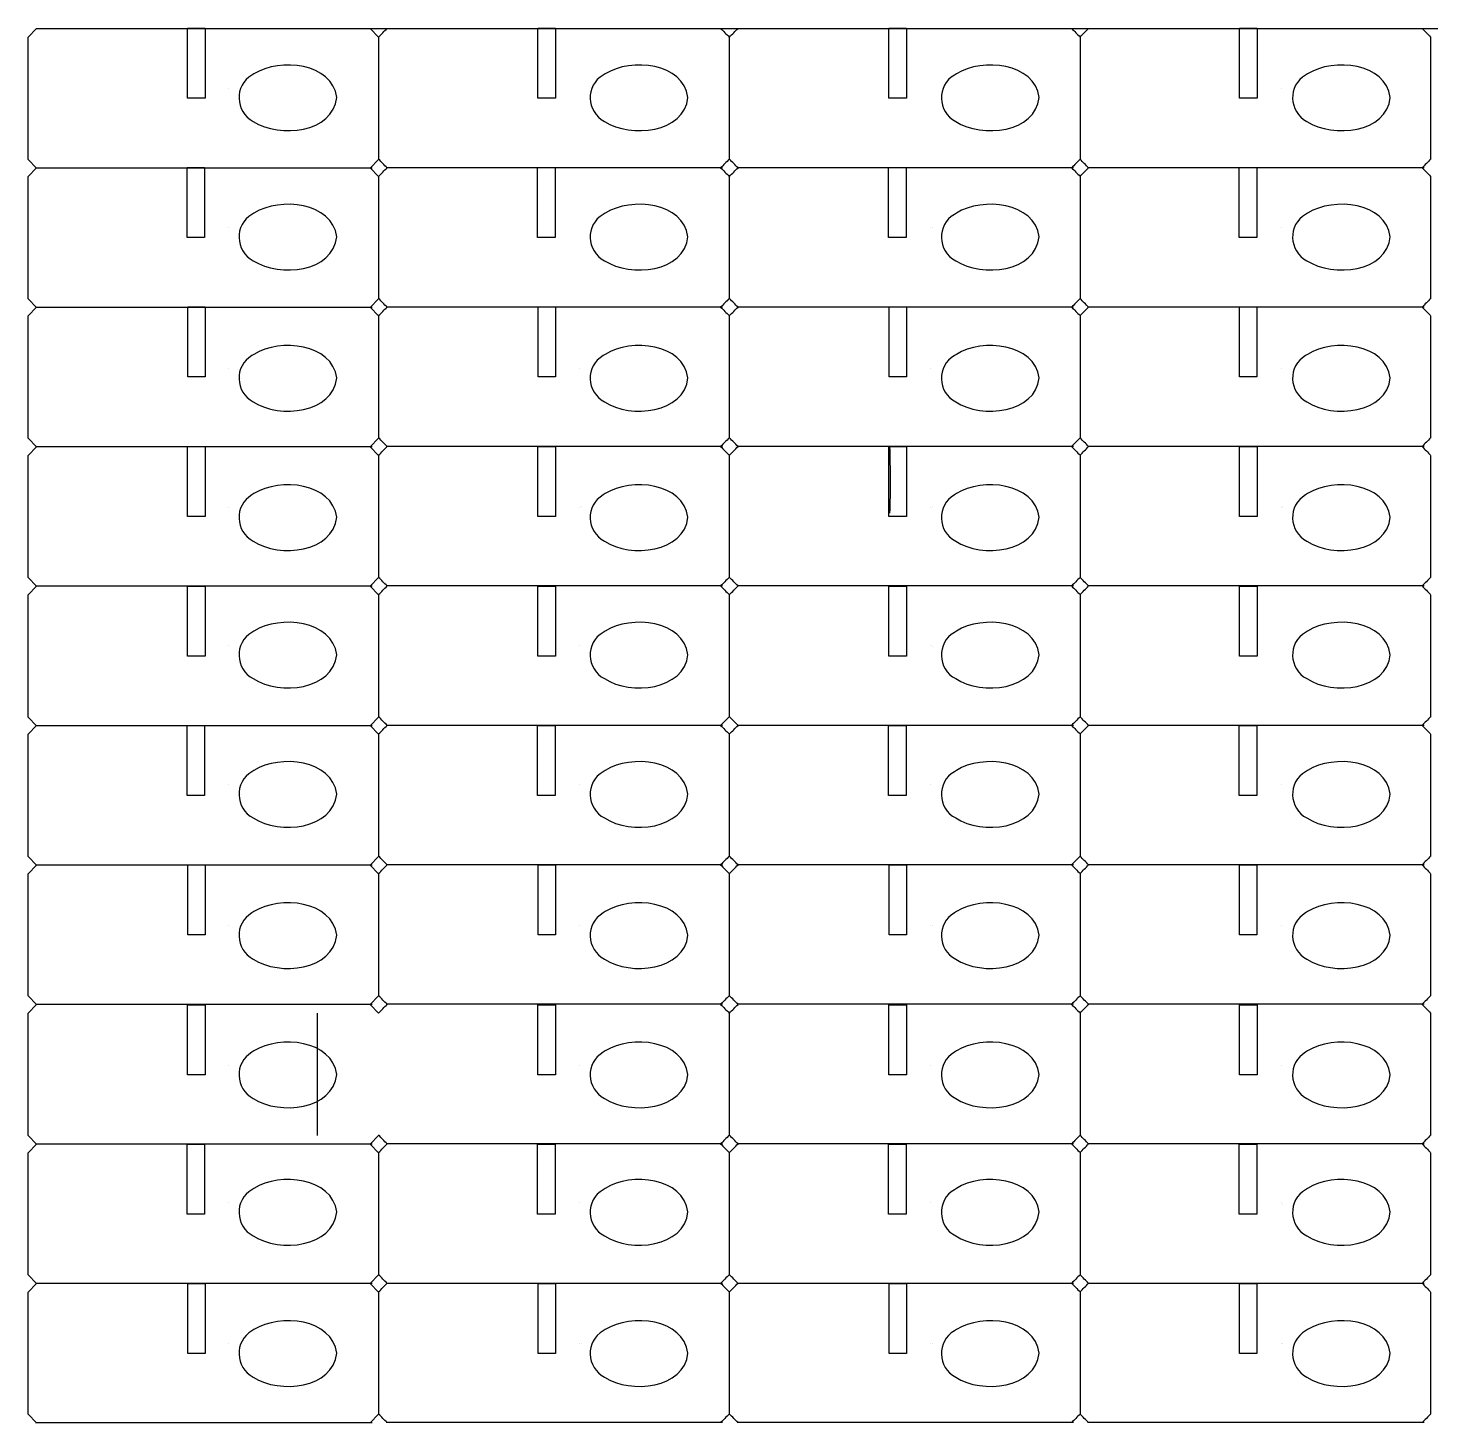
# Model space of a CAD drawing. Extents: x 0 to 600, y 0 to 397.
# Drawn here: x 0.1 to 399.7, y -0.1 to 397.2 of the extents above; entities that cross this region are included whole.
import ezdxf

# ---------------------------------------------------------------- set-up
doc = ezdxf.new("R2010")
doc.units = 0
doc.layers.add('Layer_1', color=7, linetype='CONTINUOUS')

msp = doc.modelspace()

# ---------------------------------------------------------------- linework, layer by layer
at = {"layer": 'Layer_1', "color": 5}
for p, q in [((0.142914, 394.581352), (2.56495, 397.046525)), ((97.5512, 397.046525), (99.973238, 394.581352)), ((2.56495, 357.313448), (0.142914, 359.778621)), ((99.973238, 359.778621), (97.5512, 357.313448)), ((0.142914, 354.893852), (2.56495, 357.359025)), ((97.5512, 357.359025), (99.973238, 354.893852)), ((257.584101, 340.264841), (257.584101, 340.264841)), ((2.56495, 317.625948), (0.142914, 320.091121)), ((99.973238, 320.091121), (97.5512, 317.625948)), ((0.142914, 315.206352), (2.56495, 317.671525)), ((97.5512, 317.671525), (99.973238, 315.206352)), ((2.56495, 277.938448), (0.142914, 280.403621)), ((99.973238, 280.403621), (97.5512, 277.938448)), ((0.142914, 275.465922), (2.56495, 277.931095)), ((97.5512, 277.931095), (99.973238, 275.465922)), ((157.650976, 260.836911), (157.650976, 260.836911)), ((257.584101, 260.836911), (257.584101, 260.836911)), ((357.41139, 260.836911), (357.41139, 260.836911)), ((2.56495, 238.198018), (0.142914, 240.663191)), ((99.973238, 240.663191), (97.5512, 238.198018)), ((0.142914, 235.751964), (2.56495, 238.217137)), ((97.5512, 238.217137), (99.973238, 235.751964)), ((257.584101, 221.122953), (257.584101, 221.122953)), ((2.56495, 198.48406), (0.142914, 200.949233)), ((99.973238, 200.949233), (97.5512, 198.48406)), ((0.142914, 196.038005), (2.56495, 198.503178)), ((97.5512, 198.503178), (99.973238, 196.038005)), ((2.56495, 158.770101), (0.142914, 161.235275)), ((99.973238, 161.235275), (97.5512, 158.770101)), ((0.142914, 156.297589), (2.56495, 158.762762)), ((97.5512, 158.762762), (99.973238, 156.297589)), ((257.584101, 141.668578), (257.584101, 141.668578)), ((2.56495, 119.029685), (0.142914, 121.494858)), ((99.973238, 121.494858), (97.5512, 119.029685)), ((0.142914, 116.557159), (2.56495, 119.022332)), ((97.5512, 119.022332), (99.973238, 116.557159)), ((2.56495, 79.289255), (0.142914, 81.754428)), ((99.973238, 81.754428), (97.5512, 79.289255)), ((0.142914, 76.816742), (2.56495, 79.281915)), ((97.5512, 79.281915), (99.973238, 76.816742)), ((357.41139, 62.187731), (357.41139, 62.187731)), ((2.56495, 39.548838), (0.142914, 42.014011)), ((2.56495, 39.548838), (0.142914, 42.014011)), ((99.973238, 42.014011), (97.5512, 39.548838)), ((99.973238, 42.014011), (97.5512, 39.548838)), ((0.142914, 37.129242), (2.56495, 39.594415)), ((0.142914, 37.129242), (2.56495, 39.594415)), ((97.5512, 39.594415), (99.973238, 37.129242)), ((97.5512, 39.594415), (99.973238, 37.129242)), ((157.650976, 22.500226), (157.650976, 22.500226)), ((257.584101, 22.500226), (257.584101, 22.500226)), ((357.41139, 22.500226), (357.41139, 22.500226)), ((2.56495, -0.138662), (0.142914, 2.326514)), ((2.56495, -0.138662), (0.142914, 2.326514)), ((99.973238, 2.326514), (97.5512, -0.138662)), ((99.973238, 2.326514), (97.5512, -0.138662))]:
    msp.add_line(p, q, dxfattribs=at)
at = {"layer": 'Layer_1', "color": 2}
for p, q in [((45.564883, 397.219118), (50.539725, 397.219118)), ((45.564883, 377.283027), (45.564883, 397.219118)), ((50.539725, 397.219118), (50.539725, 377.283027)), ((145.339239, 397.219118), (150.314082, 397.219118)), ((145.339239, 377.283027), (145.339239, 397.219118)), ((150.314082, 397.219118), (150.314082, 377.283027)), ((245.29882, 397.219118), (250.273663, 397.219118)), ((245.29882, 377.283027), (245.29882, 397.219118)), ((250.273663, 397.219118), (250.273663, 377.283027)), ((345.179015, 397.219118), (350.153858, 397.219118)), ((345.179015, 377.283027), (345.179015, 397.219118)), ((350.153858, 397.219118), (350.153858, 377.283027)), ((50.539725, 377.283027), (45.564883, 377.283027)), ((150.314082, 377.283027), (145.339239, 377.283027)), ((250.273663, 377.283027), (245.29882, 377.283027)), ((350.153858, 377.283027), (345.179015, 377.283027)), ((45.459047, 357.531655), (50.433889, 357.531655)), ((45.459047, 337.595564), (45.459047, 357.531655)), ((50.433889, 357.531655), (50.433889, 337.595564)), ((145.233448, 357.531655), (150.208291, 357.531655)), ((145.233448, 337.595564), (145.233448, 357.531655)), ((150.208291, 357.531655), (150.208291, 337.595564)), ((245.193029, 357.531655), (250.167872, 357.531655)), ((245.193029, 337.595564), (245.193029, 357.531655)), ((250.167872, 357.531655), (250.167872, 337.595564)), ((345.073208, 357.531655), (350.048051, 357.531655)), ((345.073208, 337.595564), (345.073208, 357.531655)), ((350.048051, 357.531655), (350.048051, 337.595564)), ((50.433889, 337.595564), (45.459047, 337.595564)), ((150.208291, 337.595564), (145.233448, 337.595564)), ((250.167872, 337.595564), (245.193029, 337.595564)), ((350.048051, 337.595564), (345.073208, 337.595564)), ((45.617799, 317.791184), (50.592642, 317.791184)), ((45.617799, 297.855092), (45.617799, 317.791184)), ((50.592642, 317.791184), (50.592642, 297.855092)), ((145.392174, 317.791184), (150.367017, 317.791184)), ((145.392174, 297.855092), (145.392174, 317.791184)), ((150.367017, 317.791184), (150.367017, 297.855092)), ((245.351755, 317.791184), (250.326598, 317.791184)), ((245.351755, 297.855092), (245.351755, 317.791184)), ((250.326598, 317.791184), (250.326598, 297.855092)), ((345.126072, 317.791184), (350.100915, 317.791184)), ((345.126072, 297.855092), (345.126072, 317.791184)), ((350.100915, 317.791184), (350.100915, 297.855092)), ((50.592642, 297.855092), (45.617799, 297.855092)), ((150.367017, 297.855092), (145.392174, 297.855092)), ((250.326598, 297.855092), (245.351755, 297.855092)), ((350.100915, 297.855092), (345.126072, 297.855092)), ((45.564883, 277.97144), (50.539725, 277.97144)), ((45.564883, 258.035349), (45.564883, 277.97144)), ((50.539725, 277.97144), (50.539725, 258.035349)), ((145.339239, 277.97144), (150.314082, 277.97144)), ((145.339239, 258.035349), (145.339239, 277.97144)), ((150.314082, 277.97144), (150.314082, 258.035349)), ((245.29882, 277.97144), (250.273663, 277.97144)), ((245.29882, 258.035349), (245.29882, 277.97144)), ((250.273663, 277.97144), (250.273663, 258.035349)), ((345.179015, 277.97144), (350.153858, 277.97144)), ((345.179015, 258.035349), (345.179015, 277.97144)), ((350.153858, 277.97144), (350.153858, 258.035349)), ((50.539725, 258.035349), (45.564883, 258.035349)), ((150.314082, 258.035349), (145.339239, 258.035349)), ((250.273663, 258.035349), (245.29882, 258.035349)), ((350.153858, 258.035349), (345.179015, 258.035349)), ((45.564883, 238.230993), (50.539725, 238.230993)), ((45.564883, 218.294902), (45.564883, 238.230993)), ((50.539725, 238.230993), (50.539725, 218.294902)), ((145.339239, 238.230993), (150.314082, 238.230993)), ((145.339239, 218.294902), (145.339239, 238.230993)), ((150.314082, 238.230993), (150.314082, 218.294902)), ((245.29882, 238.230993), (250.273663, 238.230993)), ((245.29882, 218.294902), (245.29882, 238.230993)), ((250.273663, 238.230993), (250.273663, 218.294902)), ((345.179015, 238.230993), (350.153858, 238.230993)), ((345.179015, 218.294902), (345.179015, 238.230993)), ((350.153858, 238.230993), (350.153858, 218.294902)), ((50.539725, 218.294902), (45.564883, 218.294902)), ((150.314082, 218.294902), (145.339239, 218.294902)), ((250.273663, 218.294902), (245.29882, 218.294902)), ((350.153858, 218.294902), (345.179015, 218.294902)), ((45.459047, 198.543504), (50.433889, 198.543504)), ((45.459047, 178.607412), (45.459047, 198.543504)), ((50.433889, 198.543504), (50.433889, 178.607412)), ((145.233448, 198.543504), (150.208291, 198.543504)), ((145.233448, 178.607412), (145.233448, 198.543504)), ((150.208291, 198.543504), (150.208291, 178.607412)), ((245.193029, 198.543504), (250.167872, 198.543504)), ((245.193029, 178.607412), (245.193029, 198.543504)), ((250.167872, 198.543504), (250.167872, 178.607412)), ((345.073208, 198.543504), (350.048051, 198.543504)), ((345.073208, 178.607412), (345.073208, 198.543504)), ((350.048051, 198.543504), (350.048051, 178.607412)), ((50.433889, 178.607412), (45.459047, 178.607412)), ((150.208291, 178.607412), (145.233448, 178.607412)), ((250.167872, 178.607412), (245.193029, 178.607412)), ((350.048051, 178.607412), (345.073208, 178.607412)), ((45.617799, 158.803034), (50.592642, 158.803034)), ((45.617799, 138.866943), (45.617799, 158.803034)), ((50.592642, 158.803034), (50.592642, 138.866943)), ((145.392174, 158.803034), (150.367017, 158.803034)), ((145.392174, 138.866943), (145.392174, 158.803034)), ((150.367017, 158.803034), (150.367017, 138.866943)), ((245.351755, 158.803034), (250.326598, 158.803034)), ((245.351755, 138.866943), (245.351755, 158.803034)), ((250.326598, 158.803034), (250.326598, 138.866943)), ((345.126072, 158.803034), (350.100915, 158.803034)), ((345.126072, 138.866943), (345.126072, 158.803034)), ((350.100915, 158.803034), (350.100915, 138.866943)), ((50.592642, 138.866943), (45.617799, 138.866943)), ((150.367017, 138.866943), (145.392174, 138.866943)), ((250.326598, 138.866943), (245.351755, 138.866943)), ((350.100915, 138.866943), (345.126072, 138.866943)), ((45.564883, 118.98329), (50.539725, 118.98329)), ((45.564883, 99.047199), (45.564883, 118.98329)), ((50.539725, 118.98329), (50.539725, 99.047199)), ((145.339239, 118.98329), (150.314082, 118.98329)), ((145.339239, 99.047199), (145.339239, 118.98329)), ((150.314082, 118.98329), (150.314082, 99.047199)), ((245.29882, 118.98329), (250.273663, 118.98329)), ((245.29882, 99.047199), (245.29882, 118.98329)), ((250.273663, 118.98329), (250.273663, 99.047199)), ((345.179015, 118.98329), (350.153858, 118.98329)), ((345.179015, 99.047199), (345.179015, 118.98329)), ((350.153858, 118.98329), (350.153858, 99.047199)), ((50.539725, 99.047199), (45.564883, 99.047199)), ((150.314082, 99.047199), (145.339239, 99.047199)), ((250.273663, 99.047199), (245.29882, 99.047199)), ((350.153858, 99.047199), (345.179015, 99.047199)), ((45.459047, 79.29579), (50.433889, 79.29579)), ((45.459047, 59.359699), (45.459047, 79.29579)), ((50.433889, 79.29579), (50.433889, 59.359699)), ((145.233448, 79.29579), (150.208291, 79.29579)), ((145.233448, 59.359699), (145.233448, 79.29579)), ((150.208291, 79.29579), (150.208291, 59.359699)), ((245.193029, 79.29579), (250.167872, 79.29579)), ((245.193029, 59.359699), (245.193029, 79.29579)), ((250.167872, 79.29579), (250.167872, 59.359699)), ((345.073208, 79.29579), (350.048051, 79.29579)), ((345.073208, 59.359699), (345.073208, 79.29579)), ((350.048051, 79.29579), (350.048051, 59.359699)), ((50.433889, 59.359699), (45.459047, 59.359699)), ((150.208291, 59.359699), (145.233448, 59.359699)), ((250.167872, 59.359699), (245.193029, 59.359699)), ((350.048051, 59.359699), (345.073208, 59.359699)), ((45.617799, 39.555371), (50.592642, 39.555371)), ((45.617799, 19.619279), (45.617799, 39.555371)), ((50.592642, 39.555371), (50.592642, 19.619279)), ((145.392174, 39.555371), (150.367017, 39.555371)), ((145.392174, 19.619279), (145.392174, 39.555371)), ((150.367017, 39.555371), (150.367017, 19.619279)), ((245.351755, 39.555371), (250.326598, 39.555371)), ((245.351755, 19.619279), (245.351755, 39.555371)), ((250.326598, 39.555371), (250.326598, 19.619279)), ((345.126072, 39.555371), (350.100915, 39.555371)), ((345.126072, 19.619279), (345.126072, 39.555371)), ((350.100915, 39.555371), (350.100915, 19.619279)), ((50.592642, 19.619279), (45.617799, 19.619279)), ((150.367017, 19.619279), (145.392174, 19.619279)), ((250.326598, 19.619279), (245.351755, 19.619279)), ((350.100915, 19.619279), (345.126072, 19.619279))]:
    msp.add_line(p, q, dxfattribs=at)
at = {"layer": 'Layer_1', "color": 4}
for p, q in [((64.473175, 384.176475), (63.912184, 383.801639)), ((164.485675, 384.176475), (163.924684, 383.801639)), ((264.498175, 384.176475), (263.937184, 383.801639)), ((364.510664, 384.176475), (363.949694, 383.801639)), ((57.195916, 380.096486), (57.195916, 380.096486)), ((357.233405, 380.096486), (357.233405, 380.096486)), ((64.473175, 344.488975), (63.912184, 344.114139)), ((164.485675, 344.488975), (163.924684, 344.114139)), ((264.498175, 344.488975), (263.937184, 344.114139)), ((364.510664, 344.488975), (363.949694, 344.114139)), ((57.195916, 340.408986), (57.195916, 340.408986)), ((257.220916, 340.408986), (257.220916, 340.408986)), ((357.233405, 340.408986), (357.233405, 340.408986)), ((64.473175, 304.272309), (63.912184, 303.897474)), ((164.485675, 304.272309), (163.924684, 303.897474)), ((264.498175, 304.272309), (263.937184, 303.897474)), ((364.510664, 304.272309), (363.949694, 303.897474)), ((57.195916, 300.19232), (57.195916, 300.19232)), ((157.208416, 300.19232), (157.208416, 300.19232)), ((257.220916, 300.19232), (257.220916, 300.19232)), ((357.233405, 300.19232), (357.233405, 300.19232)), ((64.473175, 264.584827), (63.912184, 264.209991)), ((164.485675, 264.584827), (163.924684, 264.209991)), ((264.498175, 264.584827), (263.937184, 264.209991)), ((364.510664, 264.584827), (363.949694, 264.209991)), ((57.195916, 260.504838), (57.195916, 260.504838)), ((157.208416, 260.504838), (157.208416, 260.504838)), ((257.220916, 260.504838), (257.220916, 260.504838)), ((357.233405, 260.504838), (357.233405, 260.504838)), ((64.473175, 225.426493), (63.912184, 225.051658)), ((164.485675, 225.426493), (163.924684, 225.051658)), ((264.498175, 225.426493), (263.937184, 225.051658)), ((364.510664, 225.426493), (363.949694, 225.051658)), ((57.195916, 221.346504), (57.195916, 221.346504)), ((157.208416, 221.346504), (157.208416, 221.346504)), ((257.220916, 221.346504), (257.220916, 221.346504)), ((64.473175, 185.738993), (63.912184, 185.364158)), ((164.485675, 185.738993), (163.924684, 185.364158)), ((264.498175, 185.738993), (263.937184, 185.364158)), ((364.510664, 185.738993), (363.949694, 185.364158)), ((57.195916, 181.659004), (57.195916, 181.659004)), ((157.208416, 181.659004), (157.208416, 181.659004)), ((257.220916, 181.659004), (257.220916, 181.659004)), ((357.233405, 181.659004), (357.233405, 181.659004)), ((64.473175, 145.522327), (63.912184, 145.147491)), ((164.485675, 145.522327), (163.924684, 145.147491)), ((264.498175, 145.522327), (263.937184, 145.147491)), ((364.510664, 145.522327), (363.949694, 145.147491)), ((57.195916, 141.442338), (57.195916, 141.442338)), ((157.208416, 141.442338), (157.208416, 141.442338)), ((257.220916, 141.442338), (257.220916, 141.442338)), ((357.233405, 141.442338), (357.233405, 141.442338)), ((64.473175, 105.834827), (63.912184, 105.459991)), ((164.485675, 105.834827), (163.924684, 105.459991)), ((264.498175, 105.834827), (263.937184, 105.459991)), ((364.510664, 105.834827), (363.949694, 105.459991)), ((57.195916, 101.754838), (57.195916, 101.754838)), ((157.208416, 101.754838), (157.208416, 101.754838)), ((257.220916, 101.754838), (257.220916, 101.754838)), ((357.233405, 101.754838), (357.233405, 101.754838)), ((64.473175, 66.676493), (63.912184, 66.301658)), ((164.485675, 66.676493), (163.924684, 66.301658)), ((264.498175, 66.676493), (263.937184, 66.301658)), ((364.510664, 66.676493), (363.949694, 66.301658)), ((57.195916, 62.596504), (57.195916, 62.596504)), ((157.208416, 62.596504), (157.208416, 62.596504)), ((257.220916, 62.596504), (257.220916, 62.596504)), ((357.233405, 62.596504), (357.233405, 62.596504)), ((64.473175, 26.459821), (63.912184, 26.084986)), ((164.485675, 26.459821), (163.924684, 26.084986)), ((264.498175, 26.459821), (263.937184, 26.084986)), ((364.510664, 26.459821), (363.949694, 26.084986)), ((57.195916, 22.37984), (57.195916, 22.37984)), ((157.208416, 22.37984), (157.208416, 22.37984)), ((257.220916, 22.37984), (257.220916, 22.37984)), ((357.233405, 22.37984), (357.233405, 22.37984))]:
    msp.add_line(p, q, dxfattribs=at)
at = {"layer": 'Layer_1', "color": 5}
for points in [[(2.56495, 397.046525), (200.675214, 397.053457), (398.785477, 397.060363), (596.89574, 397.067295)], [(99.970325, 394.662724), (100.77767, 395.484449), (101.585017, 396.306173), (102.392361, 397.127898)], [(197.378619, 397.128001), (198.185966, 396.306276), (198.99331, 395.484552), (199.800657, 394.662828)], [(199.90345, 394.662724), (200.710795, 395.484449), (201.518142, 396.306173), (202.325486, 397.127898)], [(297.311736, 397.128001), (298.119086, 396.306276), (298.926435, 395.484552), (299.733785, 394.662828)], [(299.730742, 394.662724), (300.538092, 395.484449), (301.345415, 396.306173), (302.152764, 397.127898)], [(397.139028, 397.128001), (397.946377, 396.306276), (398.753727, 395.484552), (399.561076, 394.662828)], [(0.142914, 359.778621), (0.142914, 371.379531), (0.142914, 382.980442), (0.142914, 394.581352)], [(99.973238, 394.581352), (99.973238, 382.980442), (99.973238, 371.379531), (99.973238, 359.778621)], [(199.800543, 394.687217), (199.800543, 383.051019), (199.800543, 371.414819), (199.800543, 359.778621)], [(299.733679, 394.687217), (299.733679, 383.051019), (299.733679, 371.414819), (299.733679, 359.778621)], [(399.560971, 394.581352), (399.560971, 382.980442), (399.560971, 371.379531), (399.560971, 359.778621)], [(102.392361, 357.394821), (101.585017, 358.216545), (100.77767, 359.038269), (99.970325, 359.859994)], [(199.800649, 359.859994), (198.993302, 359.038269), (198.185958, 358.216545), (197.378611, 357.394821)], [(202.325486, 357.394821), (201.518142, 358.216545), (200.710795, 359.038269), (199.90345, 359.859994)], [(299.733785, 359.859994), (298.926435, 359.038269), (298.119086, 358.216545), (297.311736, 357.394821)], [(302.152764, 357.394821), (301.345415, 358.216545), (300.538092, 359.038269), (299.730742, 359.859994)], [(399.561076, 359.859994), (398.753727, 359.038269), (397.946377, 358.216545), (397.139028, 357.394821)], [(98.092858, 357.313448), (66.159526, 357.313448), (34.22619, 357.313448), (2.292858, 357.313448)], [(99.970325, 354.975224), (100.77767, 355.796949), (101.585017, 356.618673), (102.392361, 357.440398)], [(197.920269, 357.394821), (165.986936, 357.394821), (134.053601, 357.394821), (102.120269, 357.394821)], [(197.378619, 357.440501), (198.185966, 356.618776), (198.99331, 355.797052), (199.800657, 354.975328)], [(199.90345, 354.975224), (200.710795, 355.796949), (201.518142, 356.618673), (202.325486, 357.440398)], [(297.853391, 357.394821), (265.920061, 357.394821), (233.986726, 357.394821), (202.053394, 357.394821)], [(297.311736, 357.440501), (298.119086, 356.618776), (298.926435, 355.797052), (299.733785, 354.975328)], [(299.730742, 354.975224), (300.538092, 355.796949), (301.345415, 356.618673), (302.152764, 357.440398)], [(397.680683, 357.394821), (365.747353, 357.394821), (333.814023, 357.394821), (301.880693, 357.394821)], [(397.139028, 357.440501), (397.946377, 356.618776), (398.753727, 355.797052), (399.561076, 354.975328)], [(0.142914, 320.091121), (0.142914, 331.692031), (0.142914, 343.292942), (0.142914, 354.893852)], [(99.973238, 354.893852), (99.973238, 343.292942), (99.973238, 331.692031), (99.973238, 320.091121)], [(199.800543, 354.999717), (199.800543, 343.363519), (199.800543, 331.727319), (199.800543, 320.091121)], [(299.733679, 354.999717), (299.733679, 343.363519), (299.733679, 331.727319), (299.733679, 320.091121)], [(399.560971, 354.893852), (399.560971, 343.292942), (399.560971, 331.692031), (399.560971, 320.091121)], [(102.392361, 317.707321), (101.585017, 318.529045), (100.77767, 319.350769), (99.970325, 320.172494)], [(199.800649, 320.172494), (198.993302, 319.350769), (198.185958, 318.529045), (197.378611, 317.707321)], [(202.325486, 317.707321), (201.518142, 318.529045), (200.710795, 319.350769), (199.90345, 320.172494)], [(299.733785, 320.172494), (298.926435, 319.350769), (298.119086, 318.529045), (297.311736, 317.707321)], [(302.152764, 317.707321), (301.345415, 318.529045), (300.538092, 319.350769), (299.730742, 320.172494)], [(399.561076, 320.172494), (398.753727, 319.350769), (397.946377, 318.529045), (397.139028, 317.707321)], [(98.092858, 317.625948), (66.159526, 317.625948), (34.22619, 317.625948), (2.292858, 317.625948)], [(99.970325, 315.287724), (100.77767, 316.109449), (101.585017, 316.931173), (102.392361, 317.752898)], [(197.920269, 317.707321), (165.986936, 317.707321), (134.053601, 317.707321), (102.120269, 317.707321)], [(197.378619, 317.753001), (198.185966, 316.931276), (198.99331, 316.109552), (199.800657, 315.287828)], [(199.90345, 315.287724), (200.710795, 316.109449), (201.518142, 316.931173), (202.325486, 317.752898)], [(297.853391, 317.707321), (265.920061, 317.707321), (233.986726, 317.707321), (202.053394, 317.707321)], [(297.311736, 317.753001), (298.119086, 316.931276), (298.926435, 316.109552), (299.733785, 315.287828)], [(299.730742, 315.287724), (300.538092, 316.109449), (301.345415, 316.931173), (302.152764, 317.752898)], [(397.680683, 317.707321), (365.747353, 317.707321), (333.814023, 317.707321), (301.880693, 317.707321)], [(397.139028, 317.753001), (397.946377, 316.931276), (398.753727, 316.109552), (399.561076, 315.287828)], [(0.142914, 280.403621), (0.142914, 292.004531), (0.142914, 303.605442), (0.142914, 315.206352)], [(99.973238, 315.206352), (99.973238, 303.605442), (99.973238, 292.004531), (99.973238, 280.403621)], [(199.800543, 315.312217), (199.800543, 303.676018), (199.800543, 292.03982), (199.800543, 280.403621)], [(299.733679, 315.312217), (299.733679, 303.676018), (299.733679, 292.03982), (299.733679, 280.403621)], [(399.560971, 315.206352), (399.560971, 303.605442), (399.560971, 292.004531), (399.560971, 280.403621)], [(102.392361, 278.019821), (101.585017, 278.841545), (100.77767, 279.663269), (99.970325, 280.484994)], [(199.800649, 280.484994), (198.993302, 279.663269), (198.185958, 278.841545), (197.378611, 278.019821)], [(202.325486, 278.019821), (201.518142, 278.841545), (200.710795, 279.663269), (199.90345, 280.484994)], [(299.733785, 280.484994), (298.926435, 279.663269), (298.119086, 278.841545), (297.311736, 278.019821)], [(302.152764, 278.019821), (301.345415, 278.841545), (300.538092, 279.663269), (299.730742, 280.484994)], [(399.561076, 280.484994), (398.753727, 279.663269), (397.946377, 278.841545), (397.139028, 278.019821)], [(98.092858, 277.938448), (66.159526, 277.938448), (34.22619, 277.938448), (2.292858, 277.938448)], [(99.970325, 275.547295), (100.77767, 276.369019), (101.585017, 277.190743), (102.392361, 278.012468)], [(197.920269, 278.019821), (165.986936, 278.019821), (134.053601, 278.019821), (102.120269, 278.019821)], [(197.378619, 278.012571), (198.185966, 277.190847), (198.99331, 276.369122), (199.800657, 275.547398)], [(199.90345, 275.547295), (200.710795, 276.369019), (201.518142, 277.190743), (202.325486, 278.012468)], [(297.853391, 278.019821), (265.920061, 278.019821), (233.986726, 278.019821), (202.053394, 278.019821)], [(245.489286, 278.009743), (245.680206, 271.678689), (245.731911, 265.340469), (245.489286, 259.009923)], [(297.311736, 278.012571), (298.119086, 277.190847), (298.926435, 276.369122), (299.733785, 275.547398)], [(299.730742, 275.547295), (300.538092, 276.369019), (301.345415, 277.190743), (302.152764, 278.012468)], [(397.680683, 278.019821), (365.747353, 278.019821), (333.814023, 278.019821), (301.880693, 278.019821)], [(397.139028, 278.012571), (397.946377, 277.190847), (398.753727, 276.369122), (399.561076, 275.547398)], [(0.142914, 240.663191), (0.142914, 252.264101), (0.142914, 263.865012), (0.142914, 275.465922)], [(99.973238, 275.465922), (99.973238, 263.865012), (99.973238, 252.264101), (99.973238, 240.663191)], [(199.800543, 275.571787), (199.800543, 263.935589), (199.800543, 252.299389), (199.800543, 240.663191)], [(299.733679, 275.571787), (299.733679, 263.935589), (299.733679, 252.299389), (299.733679, 240.663191)], [(399.560971, 275.465922), (399.560971, 263.865012), (399.560971, 252.264101), (399.560971, 240.663191)], [(102.392361, 238.279391), (101.585017, 239.101115), (100.77767, 239.922839), (99.970325, 240.744564)], [(199.800649, 240.744564), (198.993302, 239.922839), (198.185958, 239.101115), (197.378611, 238.279391)], [(202.325486, 238.279391), (201.518142, 239.101115), (200.710795, 239.922839), (199.90345, 240.744564)], [(299.733785, 240.744564), (298.926435, 239.922839), (298.119086, 239.101115), (297.311736, 238.279391)], [(302.152764, 238.279391), (301.345415, 239.101115), (300.538092, 239.922839), (299.730742, 240.744564)], [(399.561076, 240.744564), (398.753727, 239.922839), (397.946377, 239.101115), (397.139028, 238.279391)], [(0.142914, 200.949233), (0.142914, 212.550143), (0.142914, 224.151053), (0.142914, 235.751964)], [(98.092858, 238.198018), (66.159526, 238.198018), (34.22619, 238.198018), (2.292858, 238.198018)], [(99.970325, 235.833336), (100.77767, 236.655061), (101.585017, 237.476785), (102.392361, 238.298509)], [(99.973238, 235.751964), (99.973238, 224.151053), (99.973238, 212.550143), (99.973238, 200.949233)], [(197.920269, 238.279391), (165.986936, 238.279391), (134.053601, 238.279391), (102.120269, 238.279391)], [(197.378619, 238.298613), (198.185966, 237.476888), (198.99331, 236.655164), (199.800657, 235.833439)], [(199.800543, 235.857829), (199.800543, 224.221631), (199.800543, 212.585431), (199.800543, 200.949233)], [(199.90345, 235.833336), (200.710795, 236.655061), (201.518142, 237.476785), (202.325486, 238.298509)], [(297.853391, 238.279391), (265.920061, 238.279391), (233.986726, 238.279391), (202.053394, 238.279391)], [(297.311736, 238.298613), (298.119086, 237.476888), (298.926435, 236.655164), (299.733785, 235.833439)], [(299.730742, 235.833336), (300.538092, 236.655061), (301.345415, 237.476785), (302.152764, 238.298509)], [(299.733679, 235.857829), (299.733679, 224.221631), (299.733679, 212.585431), (299.733679, 200.949233)], [(397.680683, 238.279391), (365.747353, 238.279391), (333.814023, 238.279391), (301.880693, 238.279391)], [(397.139028, 238.298613), (397.946377, 237.476888), (398.753727, 236.655164), (399.561076, 235.833439)], [(399.560971, 235.751964), (399.560971, 224.151053), (399.560971, 212.550143), (399.560971, 200.949233)], [(102.392361, 198.565432), (101.585017, 199.387157), (100.77767, 200.208881), (99.970325, 201.030605)], [(199.800649, 201.030605), (198.993302, 200.208881), (198.185958, 199.387157), (197.378611, 198.565432)], [(202.325486, 198.565432), (201.518142, 199.387157), (200.710795, 200.208881), (199.90345, 201.030605)], [(299.733785, 201.030605), (298.926435, 200.208881), (298.119086, 199.387157), (297.311736, 198.565432)], [(302.152764, 198.565432), (301.345415, 199.387157), (300.538092, 200.208881), (299.730742, 201.030605)], [(399.561076, 201.030605), (398.753727, 200.208881), (397.946377, 199.387157), (397.139028, 198.565432)], [(0.142914, 161.235275), (0.142914, 172.836185), (0.142914, 184.437095), (0.142914, 196.038005)], [(98.092858, 198.48406), (66.159526, 198.48406), (34.22619, 198.48406), (2.292858, 198.48406)], [(99.970325, 196.119378), (100.77767, 196.941102), (101.585017, 197.762827), (102.392361, 198.584551)], [(99.973238, 196.038005), (99.973238, 184.437095), (99.973238, 172.836185), (99.973238, 161.235275)], [(197.920269, 198.565432), (165.986936, 198.565432), (134.053601, 198.565432), (102.120269, 198.565432)], [(197.378619, 198.584654), (198.185966, 197.76293), (198.99331, 196.941205), (199.800657, 196.119481)], [(199.800543, 196.14387), (199.800543, 184.507673), (199.800543, 172.871472), (199.800543, 161.235275)], [(199.90345, 196.119378), (200.710795, 196.941102), (201.518142, 197.762827), (202.325486, 198.584551)], [(297.853391, 198.565432), (265.920061, 198.565432), (233.986726, 198.565432), (202.053394, 198.565432)], [(297.311736, 198.584654), (298.119086, 197.76293), (298.926435, 196.941205), (299.733785, 196.119481)], [(299.730742, 196.119378), (300.538092, 196.941102), (301.345415, 197.762827), (302.152764, 198.584551)], [(299.733679, 196.14387), (299.733679, 184.507673), (299.733679, 172.871472), (299.733679, 161.235275)], [(397.680683, 198.565432), (365.747353, 198.565432), (333.814023, 198.565432), (301.880693, 198.565432)], [(397.139028, 198.584654), (397.946377, 197.76293), (398.753727, 196.941205), (399.561076, 196.119481)], [(399.560971, 196.038005), (399.560971, 184.437095), (399.560971, 172.836185), (399.560971, 161.235275)], [(102.392361, 158.851474), (101.585017, 159.673198), (100.77767, 160.494923), (99.970325, 161.316647)], [(199.800649, 161.316647), (198.993302, 160.494923), (198.185958, 159.673198), (197.378611, 158.851474)], [(202.325486, 158.851474), (201.518142, 159.673198), (200.710795, 160.494923), (199.90345, 161.316647)], [(299.733785, 161.316647), (298.926435, 160.494923), (298.119086, 159.673198), (297.311736, 158.851474)], [(302.152764, 158.851474), (301.345415, 159.673198), (300.538092, 160.494923), (299.730742, 161.316647)], [(399.561076, 161.316647), (398.753727, 160.494923), (397.946377, 159.673198), (397.139028, 158.851474)], [(0.142914, 121.494858), (0.142914, 133.095768), (0.142914, 144.696678), (0.142914, 156.297589)], [(98.092858, 158.770101), (66.159526, 158.770101), (34.22619, 158.770101), (2.292858, 158.770101)], [(99.970325, 156.378961), (100.77767, 157.200686), (101.585017, 158.02241), (102.392361, 158.844134)], [(99.973238, 156.297589), (99.973238, 144.696678), (99.973238, 133.095768), (99.973238, 121.494858)], [(197.920269, 158.851474), (165.986936, 158.851474), (134.053601, 158.851474), (102.120269, 158.851474)], [(197.378619, 158.844238), (198.185966, 158.022513), (198.99331, 157.200789), (199.800657, 156.379064)], [(199.800543, 156.403454), (199.800543, 144.767256), (199.800543, 133.131056), (199.800543, 121.494858)], [(199.90345, 156.378961), (200.710795, 157.200686), (201.518142, 158.02241), (202.325486, 158.844134)], [(297.853391, 158.851474), (265.920061, 158.851474), (233.986726, 158.851474), (202.053394, 158.851474)], [(297.311736, 158.844238), (298.119086, 158.022513), (298.926435, 157.200789), (299.733785, 156.379064)], [(299.730742, 156.378961), (300.538092, 157.200686), (301.345415, 158.02241), (302.152764, 158.844134)], [(299.733679, 156.403454), (299.733679, 144.767256), (299.733679, 133.131056), (299.733679, 121.494858)], [(397.680683, 158.851474), (365.747353, 158.851474), (333.814023, 158.851474), (301.880693, 158.851474)], [(397.139028, 158.844238), (397.946377, 158.022513), (398.753727, 157.200789), (399.561076, 156.379064)], [(399.560971, 156.297589), (399.560971, 144.696678), (399.560971, 133.095768), (399.560971, 121.494858)], [(102.392361, 119.111057), (101.585017, 119.932782), (100.77767, 120.754506), (99.970325, 121.57623)], [(199.800649, 121.57623), (198.993302, 120.754506), (198.185958, 119.932782), (197.378611, 119.111057)], [(202.325486, 119.111057), (201.518142, 119.932782), (200.710795, 120.754506), (199.90345, 121.57623)], [(299.733785, 121.57623), (298.926435, 120.754506), (298.119086, 119.932782), (297.311736, 119.111057)], [(302.152764, 119.111057), (301.345415, 119.932782), (300.538092, 120.754506), (299.730742, 121.57623)], [(399.561076, 121.57623), (398.753727, 120.754506), (397.946377, 119.932782), (397.139028, 119.111057)], [(0.142914, 81.754428), (0.142914, 93.355338), (0.142914, 104.956248), (0.142914, 116.557159)], [(98.092858, 119.029685), (66.159526, 119.029685), (34.22619, 119.029685), (2.292858, 119.029685)], [(82.500002, 116.557159), (82.500002, 104.956248), (82.500002, 93.355338), (82.500002, 81.754428)], [(99.970325, 116.638531), (100.77767, 117.460256), (101.585017, 118.28198), (102.392361, 119.103705)], [(197.920269, 119.111057), (165.986936, 119.111057), (134.053601, 119.111057), (102.120269, 119.111057)], [(197.378619, 119.103808), (198.185966, 118.282083), (198.99331, 117.460359), (199.800657, 116.638635)], [(199.800543, 116.663024), (199.800543, 105.026826), (199.800543, 93.390626), (199.800543, 81.754428)], [(199.90345, 116.638531), (200.710795, 117.460256), (201.518142, 118.28198), (202.325486, 119.103705)], [(297.853391, 119.111057), (265.920061, 119.111057), (233.986726, 119.111057), (202.053394, 119.111057)], [(297.311736, 119.103808), (298.119086, 118.282083), (298.926435, 117.460359), (299.733785, 116.638635)], [(299.730742, 116.638531), (300.538092, 117.460256), (301.345415, 118.28198), (302.152764, 119.103705)], [(299.733679, 116.663024), (299.733679, 105.026826), (299.733679, 93.390626), (299.733679, 81.754428)], [(397.680683, 119.111057), (365.747353, 119.111057), (333.814023, 119.111057), (301.880693, 119.111057)], [(397.139028, 119.103808), (397.946377, 118.282083), (398.753727, 117.460359), (399.561076, 116.638635)], [(399.560971, 116.557159), (399.560971, 104.956248), (399.560971, 93.355338), (399.560971, 81.754428)], [(102.392361, 79.370627), (101.585017, 80.192352), (100.77767, 81.014076), (99.970325, 81.835801)], [(199.800649, 81.835801), (198.993302, 81.014076), (198.185958, 80.192352), (197.378611, 79.370627)], [(202.325486, 79.370627), (201.518142, 80.192352), (200.710795, 81.014076), (199.90345, 81.835801)], [(299.733785, 81.835801), (298.926435, 81.014076), (298.119086, 80.192352), (297.311736, 79.370627)], [(302.152764, 79.370627), (301.345415, 80.192352), (300.538092, 81.014076), (299.730742, 81.835801)], [(399.561076, 81.835801), (398.753727, 81.014076), (397.946377, 80.192352), (397.139028, 79.370627)], [(0.142914, 42.014011), (0.142914, 53.614922), (0.142914, 65.215832), (0.142914, 76.816742)], [(98.092858, 79.289255), (66.159526, 79.289255), (34.22619, 79.289255), (2.292858, 79.289255)], [(99.970325, 76.898115), (100.77767, 77.719839), (101.585017, 78.541563), (102.392361, 79.363288)], [(99.973238, 76.816742), (99.973238, 65.215832), (99.973238, 53.614922), (99.973238, 42.014011)], [(197.920269, 79.370627), (165.986936, 79.370627), (134.053601, 79.370627), (102.120269, 79.370627)], [(197.378619, 79.363391), (198.185966, 78.541667), (198.99331, 77.719942), (199.800657, 76.898218)], [(199.800543, 76.922607), (199.800543, 65.286409), (199.800543, 53.650209), (199.800543, 42.014011)], [(199.90345, 76.898115), (200.710795, 77.719839), (201.518142, 78.541563), (202.325486, 79.363288)], [(297.853391, 79.370627), (265.920061, 79.370627), (233.986726, 79.370627), (202.053394, 79.370627)], [(297.311736, 79.363391), (298.119086, 78.541667), (298.926435, 77.719942), (299.733785, 76.898218)], [(299.730742, 76.898115), (300.538092, 77.719839), (301.345415, 78.541563), (302.152764, 79.363288)], [(299.733679, 76.922607), (299.733679, 65.286409), (299.733679, 53.650209), (299.733679, 42.014011)], [(397.680683, 79.370627), (365.747353, 79.370627), (333.814023, 79.370627), (301.880693, 79.370627)], [(397.139028, 79.363391), (397.946377, 78.541667), (398.753727, 77.719942), (399.561076, 76.898218)], [(399.560971, 76.816742), (399.560971, 65.215832), (399.560971, 53.614922), (399.560971, 42.014011)], [(102.392361, 39.630211), (101.585017, 40.451935), (100.77767, 41.27366), (99.970325, 42.095384)], [(102.392361, 39.630211), (101.585017, 40.451935), (100.77767, 41.27366), (99.970325, 42.095384)], [(199.800649, 42.095384), (198.993302, 41.27366), (198.185958, 40.451935), (197.378611, 39.630211)], [(202.325486, 39.630211), (201.518142, 40.451935), (200.710795, 41.27366), (199.90345, 42.095384)], [(299.733785, 42.095384), (298.926435, 41.27366), (298.119086, 40.451935), (297.311736, 39.630211)], [(302.152764, 39.630211), (301.345415, 40.451935), (300.538092, 41.27366), (299.730742, 42.095384)], [(399.561076, 42.095384), (398.753727, 41.27366), (397.946377, 40.451935), (397.139028, 39.630211)], [(0.142914, 2.326514), (0.142914, 13.927435), (0.142914, 25.528329), (0.142914, 37.129242)], [(0.142914, 2.326514), (0.142914, 13.927435), (0.142914, 25.528329), (0.142914, 37.129242)], [(98.092858, 39.548838), (66.159526, 39.548838), (34.22619, 39.548838), (2.292858, 39.548838)], [(98.092858, 39.548838), (66.159526, 39.548838), (34.22619, 39.548838), (2.292858, 39.548838)], [(99.970325, 37.210615), (100.77767, 38.032339), (101.585017, 38.854063), (102.392361, 39.675788)], [(99.970325, 37.210615), (100.77767, 38.032339), (101.585017, 38.854063), (102.392361, 39.675788)], [(99.973238, 37.129242), (99.973238, 25.528329), (99.973238, 13.927435), (99.973238, 2.326514)], [(99.973238, 37.129242), (99.973238, 25.528329), (99.973238, 13.927435), (99.973238, 2.326514)], [(197.920269, 39.630211), (165.986936, 39.630211), (134.053601, 39.630211), (102.120269, 39.630211)], [(197.378619, 39.675891), (198.185966, 38.854167), (198.99331, 38.032442), (199.800657, 37.210718)], [(199.800543, 37.235107), (199.800543, 25.59892), (199.800543, 13.962704), (199.800543, 2.326514)], [(199.90345, 37.210615), (200.710795, 38.032339), (201.518142, 38.854063), (202.325486, 39.675788)], [(297.853391, 39.630211), (265.920061, 39.630211), (233.986726, 39.630211), (202.053394, 39.630211)], [(297.311736, 39.675891), (298.119086, 38.854167), (298.926435, 38.032442), (299.733785, 37.210718)], [(299.730742, 37.210615), (300.538092, 38.032339), (301.345441, 38.854063), (302.152764, 39.675788)], [(299.733679, 37.235107), (299.733679, 25.59892), (299.733679, 13.962704), (299.733679, 2.326514)], [(397.680683, 39.630211), (365.747353, 39.630211), (333.814023, 39.630211), (301.880693, 39.630211)], [(397.139028, 39.675891), (397.946377, 38.854167), (398.753727, 38.032442), (399.561076, 37.210718)], [(399.560971, 37.129242), (399.560971, 25.528329), (399.560971, 13.927408), (399.560971, 2.326514)], [(102.392361, -0.057302), (101.585017, 0.764414), (100.77767, 1.586157), (99.970325, 2.407873)], [(102.392361, -0.057302), (101.585017, 0.764414), (100.77767, 1.586157), (99.970325, 2.407873)], [(199.800649, 2.407873), (198.993302, 1.586157), (198.185958, 0.764414), (197.378611, -0.057302)], [(202.325486, -0.057302), (201.518142, 0.764414), (200.710795, 1.586157), (199.90345, 2.407873)], [(299.733785, 2.407873), (298.926435, 1.586157), (298.119086, 0.764414), (297.311736, -0.057302)], [(302.152764, -0.057302), (301.345441, 0.76444), (300.538092, 1.586157), (299.730742, 2.407873)], [(399.561076, 2.407873), (398.753727, 1.586157), (397.946377, 0.76444), (397.139028, -0.057302)], [(98.092858, -0.138662), (66.159526, -0.138662), (34.22619, -0.138662), (2.292858, -0.138662)], [(98.092858, -0.138662), (66.159526, -0.138662), (34.22619, -0.138662), (2.292858, -0.138662)], [(197.920269, -0.057302), (165.986936, -0.057302), (134.053601, -0.057302), (102.120269, -0.057302)], [(297.853391, -0.057302), (265.920061, -0.057302), (233.986726, -0.057302), (202.053394, -0.057302)], [(397.680683, -0.057302), (365.747353, -0.057302), (333.814023, -0.057302), (301.880693, -0.057302)]]:
    msp.add_open_spline(points, degree=3, dxfattribs=at)
at = {"layer": 'Layer_1', "color": 4}
for points in [[(88.045838, 377.458389), (86.763696, 387.237947), (72.006563, 388.865778), (64.473175, 384.176475)], [(188.058338, 377.458389), (186.776199, 387.237947), (172.019063, 388.865778), (164.485675, 384.176475)], [(288.070846, 377.458389), (286.788701, 387.237947), (272.031566, 388.865778), (264.498175, 384.176475)], [(388.083346, 377.458389), (386.801201, 387.237947), (372.044066, 388.865778), (364.510664, 384.176475)], [(63.912184, 383.801639), (58.77887, 380.920393), (59.080395, 373.303423), (64.283812, 370.632964)], [(163.924684, 383.801639), (158.79137, 380.920393), (159.092895, 373.303423), (164.296312, 370.632964)], [(263.937184, 383.801639), (258.80387, 380.920393), (259.105395, 373.303423), (264.308812, 370.632964)], [(363.949694, 383.801639), (358.816381, 380.920393), (359.1179, 373.303423), (364.321302, 370.632964)], [(64.283812, 370.632964), (71.874092, 365.717435), (87.002316, 367.43243), (88.045838, 377.458389)], [(164.296312, 370.632964), (171.886592, 365.717435), (187.014816, 367.43243), (188.058338, 377.458389)], [(264.308812, 370.632964), (271.899089, 365.717435), (287.027329, 367.43243), (288.070846, 377.458389)], [(364.321302, 370.632964), (371.911589, 365.717435), (387.039802, 367.43243), (388.083346, 377.458389)], [(88.045838, 337.770889), (86.763696, 347.550447), (72.006563, 349.178278), (64.473175, 344.488975)], [(188.058338, 337.770889), (186.776199, 347.550447), (172.019063, 349.178278), (164.485675, 344.488975)], [(288.070846, 337.770889), (286.788701, 347.550447), (272.031566, 349.178278), (264.498175, 344.488975)], [(388.083346, 337.770889), (386.801201, 347.550447), (372.044066, 349.178278), (364.510664, 344.488975)], [(63.912184, 344.114139), (58.77887, 341.232893), (59.080395, 333.615923), (64.283812, 330.945464)], [(163.924684, 344.114139), (158.79137, 341.232893), (159.092895, 333.615923), (164.296312, 330.945464)], [(263.937184, 344.114139), (258.80387, 341.232893), (259.105395, 333.615923), (264.308812, 330.945464)], [(363.949694, 344.114139), (358.816381, 341.232893), (359.1179, 333.615923), (364.321302, 330.945464)], [(64.283812, 330.945464), (71.874092, 326.029935), (87.002316, 327.74493), (88.045838, 337.770889)], [(164.296312, 330.945464), (171.886592, 326.029935), (187.014816, 327.74493), (188.058338, 337.770889)], [(264.308812, 330.945464), (271.899089, 326.029935), (287.027329, 327.74493), (288.070846, 337.770889)], [(364.321302, 330.945464), (371.911589, 326.029935), (387.039802, 327.74493), (388.083346, 337.770889)], [(88.045838, 297.554222), (86.763696, 307.333782), (72.006563, 308.961611), (64.473175, 304.272309)], [(188.058338, 297.554222), (186.776199, 307.333782), (172.019063, 308.961611), (164.485675, 304.272309)], [(288.070846, 297.554222), (286.788701, 307.333782), (272.031566, 308.961611), (264.498175, 304.272309)], [(388.083346, 297.554222), (386.801201, 307.333782), (372.044066, 308.961611), (364.510664, 304.272309)], [(63.912184, 303.897474), (58.77887, 301.016228), (59.080395, 293.399255), (64.283812, 290.728798)], [(163.924684, 303.897474), (158.79137, 301.016228), (159.092895, 293.399255), (164.296312, 290.728798)], [(263.937184, 303.897474), (258.80387, 301.016228), (259.105395, 293.399255), (264.308812, 290.728798)], [(363.949694, 303.897474), (358.816381, 301.016228), (359.1179, 293.399255), (364.321302, 290.728798)], [(64.283812, 290.728798), (71.874092, 285.813268), (87.002316, 287.528262), (88.045838, 297.554222)], [(164.296312, 290.728798), (171.886592, 285.813268), (187.014816, 287.528262), (188.058338, 297.554222)], [(264.308812, 290.728798), (271.899089, 285.813268), (287.027329, 287.528262), (288.070846, 297.554222)], [(364.321302, 290.728798), (371.911589, 285.813268), (387.039802, 287.528262), (388.083346, 297.554222)], [(88.045838, 257.866741), (86.763696, 267.646299), (72.006563, 269.27413), (64.473175, 264.584827)], [(188.058338, 257.866741), (186.776199, 267.646299), (172.019063, 269.27413), (164.485675, 264.584827)], [(288.070846, 257.866741), (286.788701, 267.646299), (272.031566, 269.27413), (264.498175, 264.584827)], [(388.083346, 257.866741), (386.801201, 267.646299), (372.044066, 269.27413), (364.510664, 264.584827)], [(63.912184, 264.209991), (58.77887, 261.328745), (59.080395, 253.711774), (64.283812, 251.041316)], [(163.924684, 264.209991), (158.79137, 261.328745), (159.092895, 253.711774), (164.296312, 251.041316)], [(263.937184, 264.209991), (258.80387, 261.328745), (259.105395, 253.711774), (264.308812, 251.041316)], [(363.949694, 264.209991), (358.816381, 261.328745), (359.1179, 253.711774), (364.321302, 251.041316)], [(64.283812, 251.041316), (71.874092, 246.125787), (87.002316, 247.840781), (88.045838, 257.866741)], [(164.296312, 251.041316), (171.886592, 246.125787), (187.014816, 247.840781), (188.058338, 257.866741)], [(264.308812, 251.041316), (271.899089, 246.125787), (287.027329, 247.840781), (288.070846, 257.866741)], [(364.321302, 251.041316), (371.911589, 246.125787), (387.039802, 247.840781), (388.083346, 257.866741)], [(88.045838, 218.708408), (86.763696, 228.487966), (72.006563, 230.115796), (64.473175, 225.426493)], [(188.058338, 218.708408), (186.776199, 228.487966), (172.019063, 230.115796), (164.485675, 225.426493)], [(288.070846, 218.708408), (286.788701, 228.487966), (272.031566, 230.115796), (264.498175, 225.426493)], [(388.083346, 218.708408), (386.801201, 228.487966), (372.044066, 230.115796), (364.510664, 225.426493)], [(63.912184, 225.051658), (58.77887, 222.170412), (59.080395, 214.553441), (64.283812, 211.882983)], [(163.924684, 225.051658), (158.79137, 222.170412), (159.092895, 214.553441), (164.296312, 211.882983)], [(263.937184, 225.051658), (258.80387, 222.170412), (259.105395, 214.553441), (264.308812, 211.882983)], [(363.949694, 225.051658), (358.816381, 222.170412), (359.1179, 214.553441), (364.321302, 211.882983)], [(64.283812, 211.882983), (71.874092, 206.967453), (87.002316, 208.682448), (88.045838, 218.708408)], [(164.296312, 211.882983), (171.886592, 206.967453), (187.014816, 208.682448), (188.058338, 218.708408)], [(264.308812, 211.882983), (271.899089, 206.967453), (287.027329, 208.682448), (288.070846, 218.708408)], [(364.321302, 211.882983), (371.911589, 206.967453), (387.039802, 208.682448), (388.083346, 218.708408)], [(88.045838, 179.020908), (86.763696, 188.800466), (72.006563, 190.428296), (64.473175, 185.738993)], [(188.058338, 179.020908), (186.776199, 188.800466), (172.019063, 190.428296), (164.485675, 185.738993)], [(288.070846, 179.020908), (286.788701, 188.800466), (272.031566, 190.428296), (264.498175, 185.738993)], [(388.083346, 179.020908), (386.801201, 188.800466), (372.044066, 190.428296), (364.510664, 185.738993)], [(63.912184, 185.364158), (58.77887, 182.482912), (59.080395, 174.865941), (64.283812, 172.195483)], [(163.924684, 185.364158), (158.79137, 182.482912), (159.092895, 174.865941), (164.296312, 172.195483)], [(263.937184, 185.364158), (258.80387, 182.482912), (259.105395, 174.865941), (264.308812, 172.195483)], [(363.949694, 185.364158), (358.816381, 182.482912), (359.1179, 174.865941), (364.321302, 172.195483)], [(64.283812, 172.195483), (71.874092, 167.279953), (87.002316, 168.994948), (88.045838, 179.020908)], [(164.296312, 172.195483), (171.886592, 167.279953), (187.014816, 168.994948), (188.058338, 179.020908)], [(264.308812, 172.195483), (271.899089, 167.279953), (287.027329, 168.994948), (288.070846, 179.020908)], [(364.321302, 172.195483), (371.911589, 167.279953), (387.039802, 168.994948), (388.083346, 179.020908)], [(88.045838, 138.804241), (86.763696, 148.583799), (72.006563, 150.21163), (64.473175, 145.522327)], [(188.058338, 138.804241), (186.776199, 148.583799), (172.019063, 150.21163), (164.485675, 145.522327)], [(288.070846, 138.804241), (286.788701, 148.583799), (272.031566, 150.21163), (264.498175, 145.522327)], [(388.083346, 138.804241), (386.801201, 148.583799), (372.044066, 150.21163), (364.510664, 145.522327)], [(63.912184, 145.147491), (58.77887, 142.266245), (59.080395, 134.649274), (64.283812, 131.978816)], [(163.924684, 145.147491), (158.79137, 142.266245), (159.092895, 134.649274), (164.296312, 131.978816)], [(263.937184, 145.147491), (258.80387, 142.266245), (259.105395, 134.649274), (264.308812, 131.978816)], [(363.949694, 145.147491), (358.816381, 142.266245), (359.1179, 134.649274), (364.321302, 131.978816)], [(64.283812, 131.978816), (71.874092, 127.063287), (87.002316, 128.778281), (88.045838, 138.804241)], [(164.296312, 131.978816), (171.886592, 127.063287), (187.014816, 128.778281), (188.058338, 138.804241)], [(264.308812, 131.978816), (271.899089, 127.063287), (287.027329, 128.778281), (288.070846, 138.804241)], [(364.321302, 131.978816), (371.911589, 127.063287), (387.039802, 128.778281), (388.083346, 138.804241)], [(88.045838, 99.116741), (86.763696, 108.896299), (72.006563, 110.52413), (64.473175, 105.834827)], [(188.058338, 99.116741), (186.776199, 108.896299), (172.019063, 110.52413), (164.485675, 105.834827)], [(288.070846, 99.116741), (286.788701, 108.896299), (272.031566, 110.52413), (264.498175, 105.834827)], [(388.083346, 99.116741), (386.801201, 108.896299), (372.044066, 110.52413), (364.510664, 105.834827)], [(63.912184, 105.459991), (58.77887, 102.578745), (59.080395, 94.961774), (64.283812, 92.291316)], [(163.924684, 105.459991), (158.79137, 102.578745), (159.092895, 94.961774), (164.296312, 92.291316)], [(263.937184, 105.459991), (258.80387, 102.578745), (259.105395, 94.961774), (264.308812, 92.291316)], [(363.949694, 105.459991), (358.816381, 102.578745), (359.1179, 94.961774), (364.321302, 92.291316)], [(64.283812, 92.291316), (71.874092, 87.375787), (87.002316, 89.090781), (88.045838, 99.116741)], [(164.296312, 92.291316), (171.886592, 87.375787), (187.014816, 89.090781), (188.058338, 99.116741)], [(264.308812, 92.291316), (271.899089, 87.375787), (287.027329, 89.090781), (288.070846, 99.116741)], [(364.321302, 92.291316), (371.911589, 87.375787), (387.039802, 89.090781), (388.083346, 99.116741)], [(88.045838, 59.958408), (86.763696, 69.737966), (72.006563, 71.365796), (64.473175, 66.676493)], [(188.058338, 59.958408), (186.776199, 69.737966), (172.019063, 71.365796), (164.485675, 66.676493)], [(288.070846, 59.958408), (286.788701, 69.737966), (272.031566, 71.365796), (264.498175, 66.676493)], [(388.083346, 59.958408), (386.801201, 69.737966), (372.044066, 71.365796), (364.510664, 66.676493)], [(63.912184, 66.301658), (58.77887, 63.420412), (59.080395, 55.803441), (64.283812, 53.132983)], [(163.924684, 66.301658), (158.79137, 63.420412), (159.092895, 55.803441), (164.296312, 53.132983)], [(263.937184, 66.301658), (258.80387, 63.420412), (259.105395, 55.803441), (264.308812, 53.132983)], [(363.949694, 66.301658), (358.816381, 63.420412), (359.1179, 55.803441), (364.321302, 53.132983)], [(64.283812, 53.132983), (71.874092, 48.217453), (87.002316, 49.932448), (88.045838, 59.958408)], [(164.296312, 53.132983), (171.886592, 48.217453), (187.014816, 49.932448), (188.058338, 59.958408)], [(264.308812, 53.132983), (271.899089, 48.217453), (287.027329, 49.932448), (288.070846, 59.958408)], [(364.321302, 53.132983), (371.911589, 48.217453), (387.039802, 49.932448), (388.083346, 59.958408)], [(88.045838, 19.741733), (86.763696, 29.521289), (72.006563, 31.149137), (64.473175, 26.459821)], [(188.058338, 19.741733), (186.776199, 29.521289), (172.019063, 31.149137), (164.485675, 26.459821)], [(288.070846, 19.741733), (286.788701, 29.521289), (272.031566, 31.149137), (264.498175, 26.459821)], [(388.083346, 19.741733), (386.801201, 29.521289), (372.044066, 31.149137), (364.510664, 26.459821)], [(63.912184, 26.084986), (58.77887, 23.203753), (59.080395, 15.586769), (64.283812, 12.91633)], [(163.924684, 26.084986), (158.79137, 23.203753), (159.092895, 15.586769), (164.296312, 12.91633)], [(263.937184, 26.084986), (258.80387, 23.203753), (259.105395, 15.586769), (264.308812, 12.91633)], [(363.949694, 26.084986), (358.816381, 23.203753), (359.1179, 15.586769), (364.321302, 12.91633)], [(64.283812, 12.91633), (71.874092, 8.000795), (87.002316, 9.715771), (88.045838, 19.741733)], [(164.296312, 12.91633), (171.886592, 8.000795), (187.014816, 9.715771), (188.058338, 19.741733)], [(264.308812, 12.91633), (271.899089, 8.000795), (287.027329, 9.715771), (288.070846, 19.741733)], [(364.321302, 12.91633), (371.911589, 8.000795), (387.039802, 9.715771), (388.083346, 19.741733)]]:
    msp.add_open_spline(points, degree=3, dxfattribs=at)

doc.saveas('drawing.dxf')
